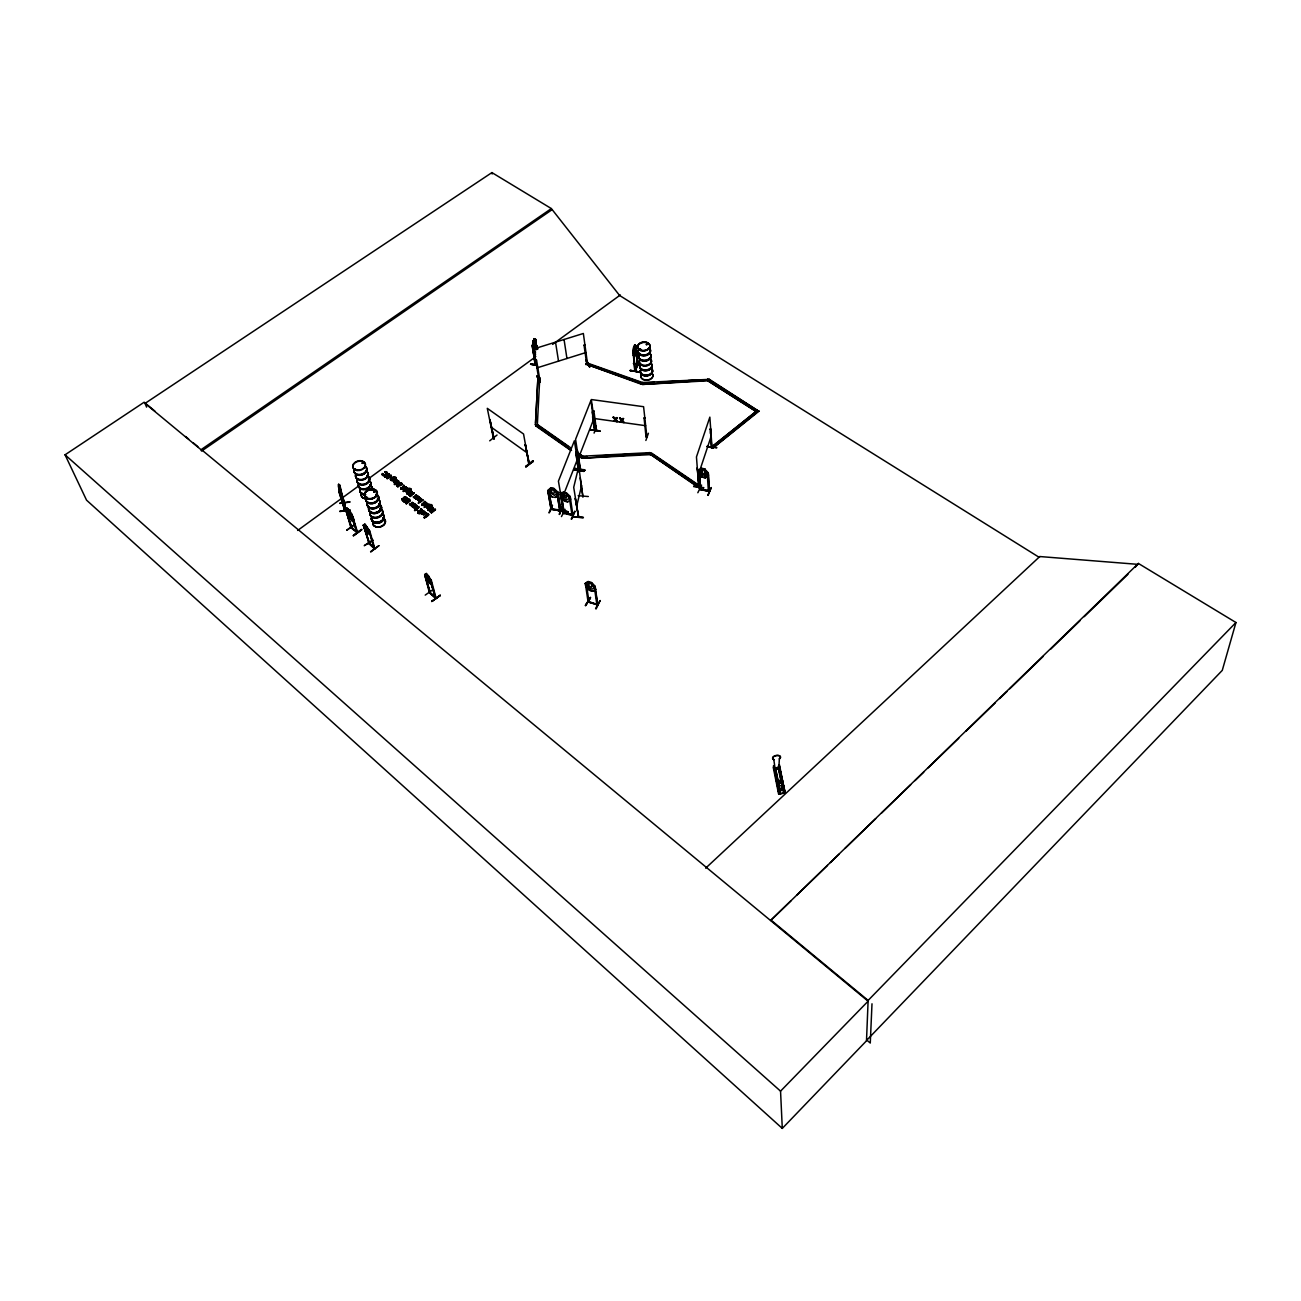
<?xml version="1.0" encoding="UTF-8"?>
<svg xmlns="http://www.w3.org/2000/svg" width="1301" height="1301" viewBox="0 0 1301 1301"><rect width="100%" height="100%" fill="white"/><g stroke="black" fill="none" stroke-linecap="round" stroke-linejoin="round"><path stroke-width="1.5" d="M394.008 481.744L397.439 481.272L396.642 480.004L394.805 480.898L396.838 481.094L395.862 479.028C389.828 479.581 396.659 484.883 394.236 481.793M425.72 512.822C423.752 517.944 418.906 510.057 424.484 513.602C425.362 513.472 422.695 509.309 425.817 512.919M558.162 510.74L568.228 511.797L558.162 510.756M568.179 511.748L558.243 510.025M642.466 384.445L707.809 380.201L709.126 379.176L707.842 380.786L642.466 384.445L642.418 382.51L586.849 362.881L585.873 364.069L641.523 384.315L642.418 382.51L707.809 379.437M584.734 470.555L575.091 468.393L584.734 470.474M584.832 470.198L575.107 468.815L584.816 469.775M404.188 498.381L405.928 497.893M634.14 346.798L634.709 351.872C635.701 351.059 635.246 344.814 634.042 346.782M430.517 511.244L431.59 509.959L432.94 510.984L431.395 512.139L430.842 510.675L432.94 510.984M533.41 347.952L533.686 339.87M535.947 365.272L530.58 364.247L536.077 364.508M409.246 494.396C411.49 498.039 411.994 491.258 408.709 494.494M409.343 494.917L411.604 491.42C409.327 488.07 404.692 497.86 411.36 491.225L412.189 494.315L413.702 492.737L412.189 494.315M427.183 574.603L429.184 580.116L427.801 575.335M382.64 473.564C380.364 473.499 386.56 477.548 386.739 472.93M582.734 458.196L651.476 453.561L650.077 454.651L582.734 458.196L582.702 456.179L576.197 451.642M416.125 496.868L414.905 498.299L413.263 496.803L415.052 497.909L416.125 497.145M412.271 504.186L411.197 505.243L409.604 504.512M711.858 448.129L712.021 446.959M712.021 447.625L709.858 417.117L696.458 456.944L698.816 487.794L700.214 486.672L651.476 453.561M535.361 363.304L535.053 364.67L532.597 345.497M791.008 900.747L770.599 920.523L1138.391 563.447L1235.95 622.512L868.125 1000.42L866.499 1040.8L782.291 1128.406L86.549 500.169L65.05 454.813L144.151 402.22L154.9 411.1M699.19 486.59L698.735 485.696M699.141 485.923L698.979 487.111M404.822 499.551L403.456 500.625A1.724 1.252 -14.4 0 1 402.513 500.543L401.863 498.787L402.611 500.918A1.724 1.252 -14.4 0 0 403.554 500.999L404.92 499.926L404.172 498.234M871.995 1003.787L870.271 1043.028L866.84 1040.133M634.79 344.83L633.571 351.189L634.709 353.774L635.88 349.107M703.695 487.647L693.644 486.135M630.123 370.622L639.49 371.956L630.123 370.687M568.163 446.536L537.329 424.939L535.41 425.037L537.915 377.827L539.882 378.298M535.524 423.004L537.915 377.827M570.001 449.886L535.914 425.996L537.329 424.939L539.785 377.713M425.525 505.959C421.378 504.512 430.143 500.885 425.004 505.764C435.233 500.657 424.093 510.366 423.996 505.162M573.139 517.082L583.401 517.538L573.139 517.017M583.368 517.522L573.188 516.871M778.892 767.46L779.364 758.759A3.984 2.179 -10.7 0 0 779.25 755.653A3.984 2.179 -10.7 0 0 773.688 756.45A3.984 2.179 -10.7 0 0 773.819 759.54L774.989 768.029L778.892 767.46L774.957 767.818M419.784 501.519L418.434 500.722L421.329 498.592L419.133 501.21L420.304 501.568L422.5 499.486L423.036 500.202L418.337 503.048L419.881 501.893L418.467 500.153L421.329 498.592M414.531 508.642L417.052 505.585L414.499 508.463L416.45 508.919L418.662 506.837L415.182 508.187M633.376 351.53L634.725 371.11L638.124 363.938L637.864 365.256L636.173 345.643L635.701 353.856L634.742 356.132L633.392 355.254M346.83 508.171L349.107 509.911L346.912 508.106L347.465 512.399L350.815 516.383L351.709 515.798M347.806 509.163L348.359 515.294L351.709 519.262L352.604 518.692M579.856 469.254L577.27 450.113L580.49 468.815C579.108 469.986 580.604 466.457 580.181 469.466L575.579 439.331L590.93 400.48L594.98 431.412L595.191 430.013M422.321 513.928L422.695 512.822L422.353 514.074M580.295 469.319L579.937 468.084M535.15 347.92L534.402 342.911M415.913 499.308C420.028 493.632 416.255 500.446 419.995 498.072M414.759 504.609C405.733 506.447 419.507 508.236 414.547 503.666L412.059 506.642M563.707 509.618L563.756 510.399M563.805 510.399L563.252 509.52L563.057 511M394.805 482.996L393.374 481.549L396.073 479.955M409.116 490.526L407.912 489.826L406.237 491.079L407.815 489.452L409.669 490.916L406.481 492.185A1.805 1.317 -14.2 0 1 405.814 491.388C403.603 489.501 412.092 486.249 410.709 489.989L409.23 488.607L405.814 491.388M409.766 490.672C407.847 486.476 410.108 492.981 406.384 491.811A1.805 1.317 -14.2 0 1 405.717 491.014M536.76 345.513L536.354 348.912L535.784 339.48L534.012 338.65L532.174 346.05L535.394 364.768L532.239 345.334M532.792 349.075L534.727 341.805L533.784 339.886M535.638 347.643L534.369 349.839L536.288 342.488L534.63 341.675L533.703 345.188L534.646 344.928L534.613 341.724L535.687 343.659M393.439 478.069L394.577 479.695L391.568 480.687A1.805 1.285 -14.4 0 1 390.934 479.906C388.332 475.483 399.082 477.402 395.228 477.776C392.219 478.231 394.382 476.199 395.667 478.134M711.322 447.528L711.972 446.942M638.189 364.556L635.051 371.175L633.05 352.278L633.636 347.058L634.693 344.814L635.701 345.692M637.425 364.735L634.595 370.378L635.441 370.509L633.294 351.498L632.92 352.311L633.733 347.074L635.669 353.823M535.101 346.099L535.557 342.911M535.605 349.091L535.784 339.48M637.376 364.378L634.921 370.492M637.425 365.158L636.075 345.627M344.521 503.308L344.505 509.829L344.846 509.016M340.407 487.615L339.398 484.655L344.667 503.78L344.846 502.332M339.545 491.502L345.058 510.447L345.123 503.048M493.355 438.372L494.104 438.795L489.892 419.605L494.006 438.811M646.451 344.602L647.556 343.594M639.62 349.432L640.547 349.123M639.799 349.107L640.629 349.188M1135.285 567.203L1138.391 563.447M703.695 488.005L693.628 486.574M588.328 496.527L578.116 495.714M578.571 516.79L575.253 498.364L578.652 516.871M578.522 517.164L573.708 487.338L578.75 466.522L582.897 496.819L583.287 495.811M580.165 477.955L582.962 496.836M390.267 479.305L390.82 479.532A1.805 1.285 -14.4 0 0 391.471 480.313C397.553 476.426 388.69 481.874 393.878 478.28M434.924 509.033L435.477 509.764L431.395 512.854C426.809 510.22 434.209 510.268 432.68 507.309L432.859 510.236L435.022 509.407L433.396 510.642M576.701 506.04L581.661 485.289M411.051 493.664L410.823 490.51M432.859 510.236L433.282 507.78M538.728 378.998L539.85 378.884L538.825 379.209L533.768 348.928L583.352 333.479L587.548 363.971M351.14 514.269L357.336 532.89L351.368 513.781M350.912 527.816L345.659 509.293L351.628 528.271L351.205 526.889M411.669 493.908L412.092 491.502M418.402 496.348C423.801 501.649 409.343 498.917 418.841 496.673M397.472 480.541C397.065 483.11 393.26 479.451 394.122 481.955M1235.95 622.512L1222.273 670.373L866.499 1040.491M639.311 372.281L630.269 370.281L639.442 372.005M421.719 509.195L419.524 512.496L421.719 509.683L420.971 508.967M429.281 592.004L435.949 597.728L434.908 597.305M421.719 513.797L422.662 512.204M429.363 592.166L436.111 598.379L431.347 580.344L426.321 573.465L426.679 577.595L429.915 581.905L430.875 581.514M426.224 573.53L431.249 580.409L430.355 580.051L435.786 598.623L429.444 592.768L424.663 574.733L430.159 593.321L424.874 574.424L426.37 573.578L424.955 574.522M373.696 491.502L374.639 491.924M375.095 491.762L374.298 490.819M403.749 489.29L406.01 486.818L403.082 489.485M400.675 487.322L401.993 487.989C406.075 486.607 403.424 483.956 403.44 486.916M366.719 497.698L366.199 497.307M366.443 496.901L366.784 496.803M361.906 463.189L362.329 463.058M362.881 462.457C360.767 463.498 365.256 463.774 362.637 462.766M530.727 363.955L536.142 364.898M355.498 469.01L354.604 469.141M355.433 468.913L355.271 469.173M706.915 446.617L716.916 447.69L706.866 446.373M540.24 381.827L536.793 376.103L539.834 382.315M698.881 486.574L697.271 467.775L698.263 475.824M710.102 429.363L710.671 428.745L710.395 433.396M374.103 547.526L374.607 548.941L368.573 529.637L364.687 523.896L369.533 530.678M369.614 530.613L374.899 548.746L374.216 547.558M374.851 548.648L368.72 542.436L369.159 543.444M697.986 475.89L711.192 436.177M646.922 436.729L645.865 436.225L647.117 436.794L646.028 436.973L644.06 417.93L644.954 418.044L644.06 417.93M645.865 440.47L648.418 433.266M645.881 436.42L646.939 436.095M415.556 505.39L413.376 505.195L415.507 505.211M417.328 498.25L419.361 497.876M623.325 422.158L621.715 420.89L623.911 422.662L622.057 420.565L623.553 418.532L621.244 420.434L619.569 417.979L621.732 419.719M596.525 429.639L595.484 429.802M583.775 471.434L574.001 469.645L583.921 471.027M599.859 431.265L590.247 429.558L600.005 430.875M622.772 418.418L621.585 420.109L620.301 418.076M622.057 420.565L623.553 418.532M386.706 473.19L384.267 474.995L382.608 473.531M415.426 497.047L414.092 497.08M578.685 471.108C578.685 468.474 578.246 473.157 579.108 470.929L574.375 440.795L558.422 481.159L563.561 510.935M596.362 425.964L594.085 433.103M593.906 410.97L592.931 411.1L593.906 410.97L596.427 429.883L595.565 429.151M615.584 419.605L616.885 421.67L615.584 419.605L613.6 421.215L615.113 419.15L613.275 417.101L615.113 419.15M615.91 419.296C620.902 424.012 613.047 419.605 617.259 417.654L615.292 419.231L613.113 417.491M615.292 419.231L616.479 417.54M615.763 419.686L617.259 417.654M411.571 504.381L410.238 504.398M574.164 469.628L583.807 471.287M394.691 480.524L396.805 480.524M560.617 491.876L564.406 513.245M592.215 411.994L594.931 431.428L592.54 416.645M350.522 516.432L349.53 517.034L346.554 512.187L347.952 511.065L350.018 514.611L348.522 509.732M412.238 504.268C412.141 503.015 414.808 503.162 411.165 503.162M416.222 497.242L415.669 496.006L417.036 496.218M559.837 510.334L556.812 491.615M559.365 514.106L562.357 506.447M562.439 506.756L559.381 514.464L562.894 506.853M563.723 494.364L577.302 459.627M578.473 458.163L593.598 419.41M704.914 471.889L702.605 468.815L701.808 472.426L704.052 474.101L705.012 473.206M552.063 509.146L559.755 509.862M558.194 494.965L555.429 497.356M558.308 495.014L555.494 497.437L552.128 496.933L548.339 493.404M559.723 510.594L556.747 491.811M548.957 512.87L552.014 505.178M557.836 491.973L560.698 510.821L557.804 492.054L553.998 488.509L550.583 488.086L547.802 490.851L551.071 509.276L547.819 490.461L550.681 488.086L553.998 488.509L556.486 493.941L554.6 495.372L549.965 492.965L550.681 488.086M551.933 508.447L550.957 508.317M552.128 496.933L548.306 493.486M430.81 506.544L429.672 508.219L427.606 508.463A1.821 1.334 -13.8 0 1 426.923 507.65C424.549 505.666 433.412 502.511 431.851 506.235L431.363 505.276M551.966 509.407L548.811 490.64L547.916 490.591M563.382 512.366L572.977 515.44L570.196 496.608L566.439 492.965L563.089 492.347L562.455 497.145L564.862 499.34L566.992 499.795L568.862 498.494L568.488 496.283L566.407 493.03L563.122 492.266L560.292 494.933L570.196 496.608L570.635 499.649L567.805 501.812L564.65 501.048L560.812 497.567M350.018 515.7L349.53 517.034L351.79 518.562M493.225 437.705L494.347 438.502M403.326 498.072L403.765 499.958L401.911 498.803M633.554 363.321L640.905 364.622M588.377 601.013L589.109 602.282L586.296 583.807L585.32 583.385L588.198 581.58L587.418 586.133L589.808 588.524L591.955 589.19L593.858 588.15L591.483 582.539L595.175 586.572L595.63 589.467L592.736 591.239L589.483 590.296L585.743 586.377L585.434 583.433M532.629 345.448L534.012 338.65L535.752 339.577M560.861 497.486L564.65 501.048M571.855 514.627L573.09 515.163L563.577 512.366M569.106 496.527L569.984 496.722L569.106 496.527L572.066 515.326L572.066 514.269M571.708 519.164L575.009 511.504M571.188 519.083L574.814 511.147M565.366 493.274L564.341 492.965L563.886 496.559L566.228 498.153L566.862 495.941L565.415 493.193M566.358 493.112L570.147 496.689M565.138 509.358L561.463 516.595M564.276 512.903L563.561 512.415M698.588 473.336L702.085 477.109L705.37 477.76M709.305 491.762L708.248 472.67L709.387 491.729L699.808 489.322L699.792 488.363M708.118 495.388L711.289 487.55L707.728 495.274M704.654 469.027L708.216 472.751M708.248 472.67L708.427 475.743L705.337 477.841L702.117 477.028L698.735 473.255M708.362 490.819L709.468 490.802L700.54 489.599L699.369 470.539L698.328 470.653L699.206 470.881M708.671 491.209L708.492 490.558M701.434 468.23L704.752 468.88L706.703 474.523L704.687 475.776L700.296 472.962L701.483 468.149L698.344 470.344L699.873 489.42L700.767 488.607L699.889 488.395M708.037 472.783L707.028 472.816L707.907 473.027M701.597 485.11L697.824 492.737M351.904 528.076L346.277 509.618L345.383 509.65M587.613 363.174L585.954 364.654M406.351 502.674C404.302 505.91 416.157 493.827 403.749 501.519C407.132 502.593 408.888 496.364 404.286 502.235M406.449 503.048L408.351 498.868M535.313 363.369L535.508 364.638M535.427 340.212L537.232 348.944M538.76 378.558L539.606 378.689M539.704 378.282L538.614 378.282L539.85 378.884M409.88 500.039L410.4 500.755L406.319 503.812L405.554 502.918L407.424 499.438M405.668 503.308L407.522 499.812M403.44 498.104L405.099 497.096L406.904 498.072M535.849 348.408L535.264 343.399L534.776 346.684L533.654 346.521L534.646 347.546M646.662 344.537L647.703 344.049L646.581 344.326M595.582 608.526L600.168 600.509L596.086 608.982M588.914 601.599L597.988 604.721L588.085 601.973L585.32 583.385L588.133 581.498L591.483 582.539M596.801 603.713L597.159 604.347M374.704 548.095L373.94 548.42L369.094 530.109M585.726 605.664L590.41 597.728M590.508 597.81L585.287 605.583L590.443 597.435M369.582 543.72L363.548 525.067M585.792 586.296L589.581 590.15M597.891 604.689L595.045 586.556L593.988 586.556L595.24 586.475M589.516 590.231L592.801 591.158M592.801 591.337L595.679 589.386M585.694 605.388L590.426 597.435M368.622 543.395L374.542 548.876M590.378 582.718L589.353 582.295L588.865 585.726L591.207 587.532L591.874 585.45L590.426 582.637M778.649 781.039L778.714 782.568M780.291 782.877L780.746 780.974L778.892 780.99M374.037 491.664L374.346 490.77M374.346 491.876L374.395 490.932L375.208 491.453M374.964 491.843L374.883 490.688M373.826 491.762L375.599 491.144M408.986 490.298L406.302 491.03M430.712 506.805L427.509 508.089A1.821 1.334 -13.8 0 1 426.826 507.276M409.571 490.542L407.213 491.843L406.14 490.705M535.329 364.085L535.67 363.353M409.392 494.624L411.734 494.64M641.523 384.315L642.418 382.51M621.878 420.483L619.878 422.093L621.406 420.028L619.569 417.979M782.291 1128.406L780.551 1091.149L868.092 1001.201L202.468 450.471M796.846 895.088L827.485 865.409M830.396 862.579L839.161 854.107M844.983 848.447L875.622 818.768M881.46 813.125L910.635 784.845M915.01 780.616L923.759 772.127M928.133 767.899L958.772 738.22M966.058 731.146L995.232 702.882M999.607 698.637L1006.909 691.579M1009.82 688.749L1043.369 656.241M1050.671 649.166L1079.846 620.902M1084.221 616.674L1127.983 574.261M646.89 343.529L646.255 344.586L647.849 344.391M346.977 508.203L346.164 509.634M705.662 868.174L1039.775 556.535L1138.196 564.374M1039.889 556.617L1039.141 557.3L619.618 295.49L551.364 208.583L491.924 172.594L145.045 403.391L146.59 407.132M374.184 490.867L373.712 491.697M780.811 782.324L779.608 782.795M351.725 518.465L353.091 517.31L354.035 520.237L352.669 521.441L347.448 515.082M351.693 518.627L353.059 517.408L347.806 511.017M412.856 505.585L413.994 507.309M424.484 513.602L424.988 512.643M560.324 494.624L563.187 492.347M425.329 504.316L424.711 505.146L425.964 505.617M419.589 499.893L418.971 500.706L420.207 501.194M404.269 488.103C401.147 492.477 413.425 485.712 403.717 489.03M709.126 379.176L758.841 411.311L712.672 448.26L711.24 447.316L755.865 411.62M712.672 448.26L758.825 410.726M711.24 447.316L757.41 410.4M586.735 456.553L581.368 457.854L582.702 456.179L650.028 452.634L646.125 453.415M529.117 463.985L525.311 444.844L529.442 463.839L528.369 462.993L529.214 463.042M532.938 460.733L525.685 466.75L532.955 460.765M525.929 445.267L525.051 445.04M497.031 435.038L489.713 440.828M494.006 438.323L493.697 437.461M427.834 509.846C430.436 510.041 426.793 509.992 428.436 510.61M431.981 506.788C426.63 515.277 429.688 503.194 433.379 508.154M429.021 509.455L432.078 507.162M429.46 509.797L432.42 507.114M426.077 513.31C435.038 514.269 416.548 521.799 427.639 514.513L426.077 513.31L427.736 514.887L424.11 517.619M431.395 512.139L432.843 510.61M424.581 517.977L428.582 514.513M431.395 512.854L435.38 509.39M418.662 506.837C415.686 513.749 413.685 508.528 417.052 505.585M414.905 510.756L419.085 507.179M422.142 505.504C420.727 503.389 425.085 504.869 424.289 501.601M423.02 504.853L425.606 501.991M423.329 505.081C427.021 502.316 425.069 500.137 422.923 503.812M427.07 503.015L424.142 505.504M418.337 513.44L418.743 511.878C415.653 510.171 422.939 511.683 420.532 509.341M417.849 512.545L417.832 510.886M419.068 511.179L421.069 509.585L420.434 508.967M424.077 507.488L428.696 504.251M418.158 513.261L420.158 512.692L419.085 511.846M426.923 507.65L429.997 504.951L431.623 505.878M535.914 425.996L537.215 424.354L571.318 448.227M423.654 510.708L420.581 512.35L423.654 510.708L420.874 513.245L418.662 512.919M430.013 506.365L427.525 507.666M429.037 506.073L431.265 505.471M418.06 512.87L419.247 513.928L421.41 513.293M423.573 512.074L425.72 512.643M415.93 499.112L417.784 499.6M414.011 503.829L412.287 502.219L411.197 503.959M414.547 503.666L416.239 505.243M415.458 505.016C415.637 507.813 411.815 504.219 415.377 505.195M418.337 503.048L422.939 499.828M417.491 505.926L415.214 508.431M422.581 504.512L422.109 503.194M414.466 510.415L415.913 508.886M421.703 505.162L422.483 504.137M414.157 493.079L410.189 496.494L413.702 492.737M406.497 499.129C408.303 500.121 404.123 495.242 404.286 498.608M403.847 501.893L407.847 498.478M406.319 503.812L410.303 500.381M413.474 497.193C416.564 500.007 413.913 493.453 416.938 495.844C420.337 497.893 413.409 492.201 415.491 497.275M410.043 504.072L410.986 505.162M416.922 498.543L417.849 499.958M408.238 489.143L410.628 488.916M408.335 489.518L410.498 489.631M410.872 488.867L410.514 489.452M406.693 493.534C409.262 493.73 405.652 493.681 407.278 494.299M407.863 493.16L410.921 490.9M356.702 531.442L356.669 532.483M408.303 493.502L411.262 490.851M353.384 535.361C378.835 517.505 336.666 548.095 361.353 529.474M410.189 495.795L411.636 494.266M354.035 520.237L352.604 521.343L347.595 515.05M400.692 488.948C404.172 487.55 398.805 490.298 401.456 487.924M401.993 487.989L403.879 486.054L403.261 485.436M402.611 488.168L404.611 486.525L403.7 485.078M351.059 526.905L357.629 532.629L352.099 514.48L349.107 509.862L357.271 532.825L350.977 527.767M346.716 530.255L354.913 524.287M346.733 530.239L354.945 524.531M406.01 486.818C400.025 489.485 405.977 494.201 407.164 487.696M403.001 491.225L404.448 489.713M403.44 491.567L407.587 488.038M394.805 480.898L396.854 480.703M394.219 483.907C396.772 484.102 393.178 484.053 394.805 484.671M395.293 483.175C404.074 478.361 393.39 483.907 395.813 483.874M395.39 483.549L398.773 481.256M396.935 485.062C407.213 486.59 394.658 478.215 397.065 486.07C411.653 483.565 390.349 479.288 397.943 487.046M397.846 486.672L401.911 483.663M390.772 475.109C388.804 478.54 388.121 475.337 391.227 475.45C391.211 477.5 383.811 480.167 388.3 476.914L386.755 475.727L385.275 477.272L386.755 475.727M386.82 478.459L388.3 476.914M387.259 478.801L391.227 475.45M390.365 479.679L394.154 477.125L396.317 478.134M391.341 479.597L393.975 478.654M348.701 512.074L350.912 517.505L349.14 515.245L348.798 512.009M350.099 512.708L351.937 516.53M395.862 479.028L397.537 480.573M386.673 472.881C383.697 472.393 385.925 470.49 387.324 472.556C387.747 474.589 384.348 476.312 382.64 475.06M384.966 472.312C390.479 470.799 384.462 479.305 382.152 474.523M385.275 477.272C383.079 475.06 393.341 471.97 387.34 475.743L388.885 476.947M384.82 476.93L388.771 473.564M387.34 475.743L389.227 473.922M297.653 530.45L358.133 486.33M369.565 477.971L534.63 357.499M552.616 344.391L620.349 294.953M779.185 766.24L785.316 793.025L778.583 793.984L773.201 767.102L774.128 766.972M774.339 766.94L780.567 793.724L779.429 793.903L774.371 768.94M145.045 403.391L201.021 449.707L551.364 208.583M551.575 210.014L201.557 451.089L201.021 449.707M428.549 582.165L430.81 584.133L425.801 577.286M430.664 584.084L432.013 583.238M425.541 575.075L424.663 574.733M783.332 793.285L784.259 793.155L779.055 768.24M429.07 505.373L430.826 504.739L432.387 505.829M537.15 375.647L540.175 381.876M420.483 513.098L418.467 513.261M378.9 545.721L370.866 551.933M370.59 551.657L378.851 545.656M364.426 527.816C365.711 529.474 368.232 536.532 370.395 533.573M372.85 540.013L364.247 545.688L372.899 540.257M369.386 543.07L363.239 525.262C366.28 521.555 364.199 531.963 368.411 532.288L369.224 531.816M365.435 525.067L367.646 530.499L366.183 525.62M359.45 483.533L359.076 483.452M646.727 436.372L646.125 436.957M560.682 510.773L551.071 509.276M551.071 508.984L560.731 510.431M595.565 428.842L596.427 428.972M417.67 496.088L416.499 495.307L415.653 496.299M413.816 503.406C410.774 500.283 412.791 509.098 409.392 504.121M422.256 513.7L424.175 514.269L422.483 513.976M572.83 515.44L563.431 513.391L560.015 492.526M588.263 602.021L597.777 605.03L597.712 603.957M779.429 766.061L779.006 764.89L784.942 792.797L779.51 793.854M778.99 793.805L773.607 765.655L779.819 793.838L774.762 768.875M362.93 463.4L363.174 462.505M586.003 360.296C595.988 380.136 582.116 349.465 587.369 363.63M587.613 363.873L586.588 363.955L587.499 362.946M536.467 360.003L535.638 360.279L536.581 360.231L539.687 379.014M584.035 345.139L584.978 345.09L584.035 345.139L586.735 364.182L586.849 362.881M537.004 367.874L586.019 352.506M528.824 463.302L525.311 444.844M779.185 780.844L780.763 781.153M435.559 597.988L430.355 580.051M369.094 543.265L374.103 547.656M774.144 768.354L774.648 769.2L779.575 768.484L779.998 767.525L780.047 768.647L774.193 769.493L773.607 765.655M338.65 485.598L339.528 487.225M338.65 486.428L340.277 491.306L339.919 488.509M339.528 486.005C335.967 478.589 342.521 504.089 340.195 488.184M340.407 487.55L341.317 495.535L338.618 484.248L338.65 486.85M339.431 492.266L338.52 486.818M340.439 495.161L341.187 495.437M339.691 503.227L349.871 501.812M339.772 503.454L349.871 502.088M349.92 509.781L339.821 511.147M369.175 543.851L363.451 524.97L369.289 543.916M429.753 592.443L435.933 597.663M435.721 598.558L428.484 575.53M654.354 382.429L642.483 383.096L588.833 364.134M664.258 381.876L678.114 381.095M688.018 380.543L701.873 379.762M535.296 424.468L537.329 424.939M596.639 456.033L610.494 455.301M622.366 454.667L636.222 453.935M559.95 509.618L560.698 509.781M561.3 494.543L564.162 513.553M404.546 490.087L402.985 489.111M416.027 509.26L414.434 508.268M418.515 496.917L420.142 498.088M393.341 477.678L394.886 478.963M572.782 514.806L564.439 512.822M430.94 506.691L429.363 505.373L430.582 506.089M418.174 497.616L419.231 497.86M700.068 489.062L709.419 491.453M423.475 511.7L425.167 512.984M548.778 490.396L552.063 509.423M597.598 604.965L594.882 586.832M590.215 429.574L599.875 431.119M593.972 418.467L645.67 425.703M558.292 510.285L568.228 511.797M556.779 491.924L557.674 492.054M547.802 490.851L548.713 490.997M556.665 492.185L557.576 492.331M551.039 509.341L560.845 510.415M634.693 344.814L635.62 346.83M633.408 363.548L640.775 364.849M532.841 340.862L533.28 347.204L534.353 347.53M533.914 343.61L534.776 348.635M536.89 349.53L535.459 345.432L533.54 352.685L535.361 345.302L537.134 346.115L537.589 349.14M537.004 346.196L537.622 349.091M534.174 355.58L535.801 356.441M530.597 364.199L535.947 365.191M410.953 493.29L408.612 494.12L410.091 496.12M564.569 501.194L567.903 501.812M564.065 512.903L563.479 513.456M595.647 429.818L591.305 399.537L643.588 406.709L646.922 437.022M700.003 488.379L700.865 488.639M534.63 353.807L535.687 354.132M585.401 583.531L586.149 583.612M587.401 362.979L586.735 363.467M395.293 482.59L394.008 481.581M585.873 364.069L641.458 383.73M594.215 586.182L596.85 604.721M429.476 505.78L430.257 506.788M528.97 463.985L523.555 434.014L487.29 408.335L493.421 438.421M709.37 490.77L700.686 489.55L699.434 470.311M338.536 484.379L339.512 484.639M424.728 501.243L425.655 502.219M413.49 507.715L411.962 506.268M420.874 508.593L421.817 509.569M344.635 510.447L344.667 503.032M351.416 527.539L356.75 531.637M633.294 355.222L634.758 356.019M634.693 344.928L636.043 345.724M427.655 507.536C431.558 505.569 429.818 508.87 427.427 507.292M416.824 498.169L418.58 498.934L419.312 497.681M413.067 505.878L415.165 506.609L416.287 505.422M709.175 379.762L758.841 411.311M707.842 380.786L756.076 411.458L707.842 380.786L707.76 378.851M711.192 446.731L712.623 447.674M651.411 452.976L700.166 486.086L698.767 487.225L650.028 454.065L698.816 487.794M576.294 452.211L582.702 456.179M535.817 425.411L571.529 450.455M576.408 453.87L581.271 457.269M576.489 454.439L581.368 457.854M491.127 427.118L527.035 452.781M402.009 484.037C400.724 481.89 396.236 482.752 397.033 485.436M384.82 471.905L386.787 473.092M387.243 475.369L388.788 476.556M386.869 476.101L388.414 477.288M397.846 485.972L397.098 484.541L399.114 483.256A1.773 1.268 -14.3 0 1 400.171 483.403L400.984 483.663M431.298 512.48L429.785 510.447L432.241 509.992M410.189 496.494L408.547 494.591M426.663 513.326L428.68 514.887M406.367 498.738L406.058 497.746M422.76 512.578L424.581 513.976M422.695 512.822L424.077 513.895M422.792 513.196L424.175 514.269M419.507 511.521L420.581 512.35M419.605 511.895L420.678 512.724M419.182 512.22L420.158 512.692M535.605 352.262L534.825 350.489M770.55 919.726L868.125 1000.42M185.588 436.502L188.661 439.039M193.264 442.844L197.866 446.65M65.05 454.813L780.551 1091.149M424.955 574.538L430.452 593.11M433.509 589.272L425.216 595.11M363.239 525.262L364.02 525.295M368.606 530.304L368.964 529.995M525.604 466.425L533.345 461.335L525.994 466.994M591.386 582.685L595.077 586.556M534.906 347.595L535.736 348.473M361.515 529.849L353.563 535.768M622.203 420.174L624.057 422.256M614.007 417.198L615.438 418.841M411.1 503.585L411.669 504.755M382.461 475.174L382.039 474.28M404.383 498.527L404.887 499.568M403.814 499.145C401.83 496.494 407.18 495.779 407.18 498.625M394.723 478.557L392.756 480.378L391.243 479.223M534.109 338.78L535.183 340.667M586.507 360.475L589.711 366.606M708.411 491.485L707.159 472.556M403.961 499.129L403.212 500.527L401.928 499.08M535.134 346.538L536.175 349.66M366.378 497.096L366.215 497.405A6.668 4.797 -15.3 0 0 372.362 503.227A6.668 4.797 -15.3 0 0 378.119 495.6M421.622 513.667L423.85 514.92L425.72 512.545M339.073 491.583L344.651 509.813M339.073 492.266L344.7 510.496M339.057 484.85L344.667 503.78M345.724 509.374L351.628 528.271M339.821 511.553L349.92 510.106M779.364 758.759L779.397 758.955A3.984 2.179 -10.7 0 0 779.283 755.848A3.984 2.179 -10.7 0 0 773.737 756.645A3.984 2.179 -10.7 0 0 773.851 759.751L773.819 759.54M489.892 419.605L493.876 438.762M779.462 764.825L784.991 792.927L779.006 764.89M778.356 766.094L783.852 793.09L778.681 768.143M778.291 768.322L782.698 789.431M775.64 768.728L780.242 791.789L775.51 768.777M549.445 512.578L552.518 505.308M491.924 172.594L492.168 174.009M535.329 339.528L536.906 348.879M535.345 341.984L535.963 345.724M555.527 342.147L558.519 361.125M578.766 471.596L575.823 452.244L578.425 471.547M564.049 339.496L566.943 358.491M635.636 348.18L637.474 365.207M698.588 479.825L699.141 486.59M701.418 468.067L702.117 477.028M704.752 468.88L705.435 477.841M710.313 428.696L711.761 448.276M710.671 437.412L711.403 448.227M774.062 765.59L774.095 766.5M777.559 786.08L783.446 785.462M650.028 452.634L650.077 454.651M379.648 501.292A6.554 4.732 -15.3 0 1 374.834 508.642A6.554 4.732 -15.3 0 1 367.386 504.333M377.55 499.633A6.554 4.732 -15.3 0 1 378.77 500.332M379.648 500.95A6.635 4.797 -15.3 0 1 373.924 508.577A6.635 4.797 -15.3 0 1 367.614 502.755M377.518 499.275A6.635 4.797 -15.3 0 1 378.754 499.991M380.884 505.52A6.538 4.749 -15.3 0 1 375.225 513.049A6.538 4.749 -15.3 0 1 369.012 507.292M378.201 495.86A6.668 4.797 -15.3 0 1 372.444 503.487A6.668 4.797 -15.3 0 1 366.118 497.665M376.054 494.185A6.668 4.797 -15.3 0 1 377.29 494.9M378.526 499.486A6.554 4.732 -15.3 0 1 378.428 505.682A6.554 4.732 -15.3 0 1 370.248 507.715A6.554 4.732 -15.3 0 1 367.532 502.219M378.201 496.201A6.57 4.732 -15.3 0 1 372.525 503.715A6.57 4.732 -15.3 0 1 366.28 497.974M376.087 494.543A6.57 4.732 -15.3 0 1 377.306 495.242M377.436 499.015A6.635 4.797 -15.3 0 1 379.258 505.243A6.635 4.797 -15.3 0 1 370.801 508.219A6.635 4.797 -15.3 0 1 367.532 502.495M377.062 494.38A6.57 4.732 -15.3 0 1 376.965 500.592A6.57 4.732 -15.3 0 1 368.768 502.625A6.57 4.732 -15.3 0 1 366.036 497.112M380.851 505.536A6.505 4.716 -15.3 0 1 376.07 512.854A6.505 4.716 -15.3 0 1 368.671 508.561M382.852 514.334A6.586 4.797 -15.4 0 1 379.746 522.482A6.586 4.797 -15.4 0 1 371.435 518.367M372.769 522.628A6.489 4.732 -15.4 0 0 377.388 527.165A6.489 4.732 -15.4 0 0 384.852 523.685A6.489 4.732 -15.4 0 0 382.803 517.944A6.44 4.7 -15.4 0 1 384.803 523.571A6.44 4.7 -15.4 0 1 377.371 527.035A6.44 4.7 -15.4 0 1 372.769 522.53A6.456 4.716 -15.4 0 0 380.12 526.807A6.456 4.716 -15.4 0 0 384.852 519.506M382.77 517.863A6.456 4.716 -15.4 0 1 383.974 518.562M380.103 505.048A6.521 4.716 -15.3 0 1 377.014 513.082A6.521 4.716 -15.3 0 1 368.785 509.033A6.505 4.716 -15.3 0 0 376.2 513.31A6.505 4.716 -15.3 0 0 380.982 505.991M380.12 508.349A6.603 4.797 -15.4 0 1 381.925 514.578A6.603 4.797 -15.4 0 1 373.533 517.538A6.603 4.797 -15.4 0 1 370.281 511.83M380.217 508.967A6.505 4.732 -15.4 0 1 379.876 517.001A6.505 4.732 -15.4 0 1 370.183 514.903M382.787 514.074A6.586 4.797 -15.4 0 1 379.681 522.221A6.586 4.797 -15.4 0 1 371.354 518.107M379.973 508.122A6.505 4.732 -15.4 0 1 381.762 514.269A6.505 4.732 -15.4 0 1 373.485 517.18A6.505 4.732 -15.4 0 1 370.265 511.553M650.207 354.376A6.163 4.277 -6.4 0 1 648.825 359.905A6.163 4.277 -6.4 0 1 640.921 360.361A6.163 4.277 -6.4 0 1 639.572 354.994M650.24 354.051A6.245 4.342 -6.4 0 1 648.857 359.645A6.245 4.342 -6.4 0 1 640.84 360.101A6.245 4.342 -6.4 0 1 639.458 354.653M651.297 360.003A6.163 4.277 -6.4 0 1 645.361 365.76A6.163 4.277 -6.4 0 1 639.442 360.67M649.719 358.165A6.163 4.277 -6.4 0 1 650.695 358.995M651.264 359.596A6.163 4.293 -6.4 0 1 645.329 365.37A6.163 4.293 -6.4 0 1 639.409 360.279M649.671 357.775A6.163 4.293 -6.4 0 1 650.646 358.604M649.703 348.766A6.277 4.342 -6.4 0 1 645.898 355.368A6.277 4.342 -6.4 0 1 638.043 351.612M650.11 353.498A6.163 4.277 -6.4 0 1 648.744 359.027A6.163 4.277 -6.4 0 1 640.824 359.466A6.163 4.277 -6.4 0 1 639.474 354.116M649.654 349.107A6.18 4.277 -6.4 0 1 645.914 355.628A6.18 4.277 -6.4 0 1 638.157 351.904M650.224 353.774A6.261 4.342 -6.4 0 1 648.825 359.369A6.261 4.342 -6.4 0 1 640.808 359.824A6.261 4.342 -6.4 0 1 639.442 354.392M649.671 348.489A6.277 4.342 -6.4 0 1 645.068 355.254A6.277 4.342 -6.4 0 1 638.238 350.197M649.573 348.213A6.18 4.277 -6.4 0 1 645.816 354.734A6.18 4.277 -6.4 0 1 638.059 351.026M652.549 371.354A6.115 4.277 -6.4 0 1 645.654 376.005A6.115 4.277 -6.4 0 1 640.58 370.915M650.76 368.427A6.115 4.277 -6.4 0 1 652.338 370.248M650.793 368.069A6.196 4.326 -6.4 0 1 651.492 373.615A6.196 4.326 -6.4 0 1 643.816 375.485A6.196 4.326 -6.4 0 1 640.466 370.606M652.191 373.566A6.115 4.277 -6.4 0 1 647.703 380.234A6.115 4.277 -6.4 0 1 641.035 375.225M652.744 374.281A6.082 4.261 -6.4 0 1 646.89 380.006A6.082 4.261 -6.4 0 1 641.035 374.948M651.313 360.263A6.131 4.261 -6.4 0 1 645.394 366.004A6.131 4.261 -6.4 0 1 639.507 360.93M651.248 363.727A6.212 4.342 -6.4 0 1 649.866 369.321A6.212 4.342 -6.4 0 1 641.881 369.777A6.212 4.342 -6.4 0 1 640.515 364.345M650.679 367.549A6.115 4.277 -6.4 0 1 651.362 373.013A6.115 4.277 -6.4 0 1 643.784 374.867A6.115 4.277 -6.4 0 1 640.482 370.053M651.199 364.069A6.131 4.277 -6.4 0 1 649.833 369.582A6.131 4.277 -6.4 0 1 641.978 370.021A6.131 4.277 -6.4 0 1 640.629 364.67M650.76 367.809A6.196 4.326 -6.4 0 1 651.459 373.338A6.196 4.326 -6.4 0 1 643.784 375.225A6.196 4.326 -6.4 0 1 640.434 370.346M651.216 363.467A6.212 4.342 -6.4 0 1 649.833 369.045A6.212 4.342 -6.4 0 1 641.865 369.5A6.212 4.342 -6.4 0 1 640.499 364.069M651.118 363.19A6.131 4.277 -6.4 0 1 649.752 368.703A6.131 4.277 -6.4 0 1 641.881 369.159A6.131 4.277 -6.4 0 1 640.531 363.792M367.841 472.67A6.538 4.667 -15.2 0 1 362.15 480.102A6.538 4.667 -15.2 0 1 355.97 474.442M365.727 471.043A6.538 4.667 -15.2 0 1 366.947 471.743M367.012 475.646A6.456 4.602 -15.2 0 1 368.996 481.24A6.456 4.602 -15.2 0 1 361.548 484.655A6.456 4.602 -15.2 0 1 356.994 480.248M366.915 475.385A6.424 4.586 -15.2 0 1 368.899 480.947A6.424 4.586 -15.2 0 1 361.483 484.346A6.424 4.586 -15.2 0 1 356.929 479.955M365.483 466.62A6.57 4.667 -15.2 0 1 365.353 472.751A6.57 4.667 -15.2 0 1 357.141 474.767A6.57 4.667 -15.2 0 1 354.457 469.352M367.598 472.149A6.456 4.602 -15.2 0 1 361.971 479.467A6.456 4.602 -15.2 0 1 355.872 473.906M365.5 466.978A6.472 4.602 -15.2 0 1 365.37 473.011A6.472 4.602 -15.2 0 1 357.287 475.011A6.472 4.602 -15.2 0 1 354.62 469.661M367.76 472.409A6.554 4.667 -15.2 0 1 362.068 479.825A6.554 4.667 -15.2 0 1 355.889 474.182M365.662 470.783A6.554 4.667 -15.2 0 1 366.882 471.482M365.402 466.36A6.57 4.667 -15.2 0 1 365.272 472.491A6.57 4.667 -15.2 0 1 357.076 474.507A6.57 4.667 -15.2 0 1 354.376 469.076M365.239 466.116A6.472 4.602 -15.2 0 1 365.126 472.149A6.472 4.602 -15.2 0 1 357.027 474.149A6.472 4.602 -15.2 0 1 354.36 468.799M369.191 477.727A6.424 4.586 -15.2 0 1 365.239 484.623A6.424 4.586 -15.2 0 1 357.19 481.923M367.126 476.133A6.424 4.586 -15.2 0 1 368.329 476.816M370.46 481.793A6.505 4.651 -15.3 0 1 365.646 489.03A6.505 4.651 -15.3 0 1 358.263 484.801M368.362 480.167A6.505 4.651 -15.3 0 1 369.582 480.85M370.541 482.378A6.424 4.586 -15.3 0 1 365.792 489.518A6.424 4.586 -15.3 0 1 358.523 485.354M370.297 481.533A6.424 4.586 -15.2 0 1 365.548 488.672A6.424 4.586 -15.2 0 1 358.263 484.509M371.127 486.46A6.391 4.586 -15.3 0 1 372.509 489.713M365.614 494.77A6.391 4.586 -15.3 0 1 360.003 490.363M369.826 485.175A6.489 4.651 -15.3 0 1 372.053 490.412M365.451 494.282A6.489 4.651 -15.3 0 1 359.759 489.81M371.744 486.558A6.391 4.586 -15.3 0 1 371.891 490.103M365.37 493.925A6.391 4.586 -15.3 0 1 359.759 489.518M369.695 484.948A6.391 4.586 -15.3 0 1 370.883 485.631M369.891 485.436A6.489 4.651 -15.3 0 1 372.509 489.42M365.516 494.543A6.489 4.651 -15.3 0 1 359.824 490.07M361.564 493.014A6.359 4.57 -15.3 0 0 366.752 498.625A6.342 4.553 -15.3 0 1 361.19 494.25M366.849 498.917A6.359 4.57 -15.3 0 1 361.645 493.307M551.868 488.639L551.413 492.298L553.819 493.762L554.454 491.485L551.868 488.639M440.112 595.224L431.688 601.469L440.145 595.273M440.21 595.516L431.688 601.469L440.226 595.565M782.405 780.08L776.534 781.137L782.405 780.08M782.958 782.812L777.087 783.869L782.958 782.812M783.999 787.983L778.112 789.056L783.999 787.983M784.373 789.821L778.47 790.894L784.373 789.821M533.426 351.969L535.069 352.864L533.426 351.969M368.541 498.608A6.603 4.749 -15.2 0 0 377.225 492.185A6.603 4.749 -15.2 0 0 366.703 490.575A6.603 4.749 -15.2 0 0 368.541 498.608M375.143 512.74A6.521 4.716 -15.3 0 0 380.77 505.243A6.505 4.716 -15.3 0 1 375.143 512.724A6.521 4.716 -15.3 0 1 368.947 507.016A6.505 4.716 -15.3 0 0 375.143 512.724M379.892 504.3A6.521 4.716 -15.3 0 0 378.672 503.601A6.505 4.716 -15.3 0 1 379.876 504.3M368.671 498.999A6.57 4.732 -15.2 0 0 377.323 492.624A6.57 4.732 -15.2 0 0 366.849 491.014A6.57 4.732 -15.2 0 0 368.671 498.999A6.554 4.716 -15.2 0 0 377.323 492.64A6.554 4.716 -15.2 0 0 366.866 491.03A6.554 4.716 -15.2 0 0 368.687 498.999A6.554 4.716 -15.2 0 0 377.306 492.624A6.554 4.716 -15.2 0 0 366.849 491.03A6.554 4.716 -15.2 0 0 368.687 498.982M368.59 498.755A6.603 4.749 -15.2 0 0 377.274 492.347A6.603 4.749 -15.2 0 0 366.752 490.737A6.603 4.749 -15.2 0 0 368.59 498.755M379.794 522.693A6.472 4.716 -15.4 0 0 382.868 514.676A6.489 4.732 -15.4 0 1 379.811 522.709A6.489 4.732 -15.4 0 1 371.598 518.644A6.472 4.716 -15.4 0 0 379.794 522.693M378.754 522.108A6.472 4.716 -15.4 0 0 383.502 514.789A6.489 4.732 -15.4 0 1 378.754 522.108A6.489 4.732 -15.4 0 1 371.354 517.814A6.472 4.716 -15.4 0 0 378.754 522.108M640.661 350.115A6.196 4.277 -6.4 0 0 649.947 345.855A6.196 4.277 -6.4 0 0 640.661 342.683A6.196 4.277 -6.4 0 0 640.661 350.115M640.726 350.571A6.196 4.277 -6.4 0 0 649.98 346.31A6.196 4.277 -6.4 0 0 640.726 343.155A6.196 4.277 -6.4 0 0 640.726 350.571M640.677 350.327A6.212 4.293 -6.4 0 0 649.98 346.05A6.212 4.293 -6.4 0 0 640.677 342.862A6.212 4.293 -6.4 0 0 640.677 350.327M356.767 470.084A6.505 4.619 -15.1 0 0 365.37 463.839A6.505 4.619 -15.1 0 0 355.01 462.294A6.505 4.619 -15.1 0 0 356.767 470.084M356.913 470.507A6.489 4.586 -15.1 0 0 365.467 464.278A6.489 4.586 -15.1 0 0 355.157 462.733A6.489 4.586 -15.1 0 0 356.913 470.507"/></g></svg>
